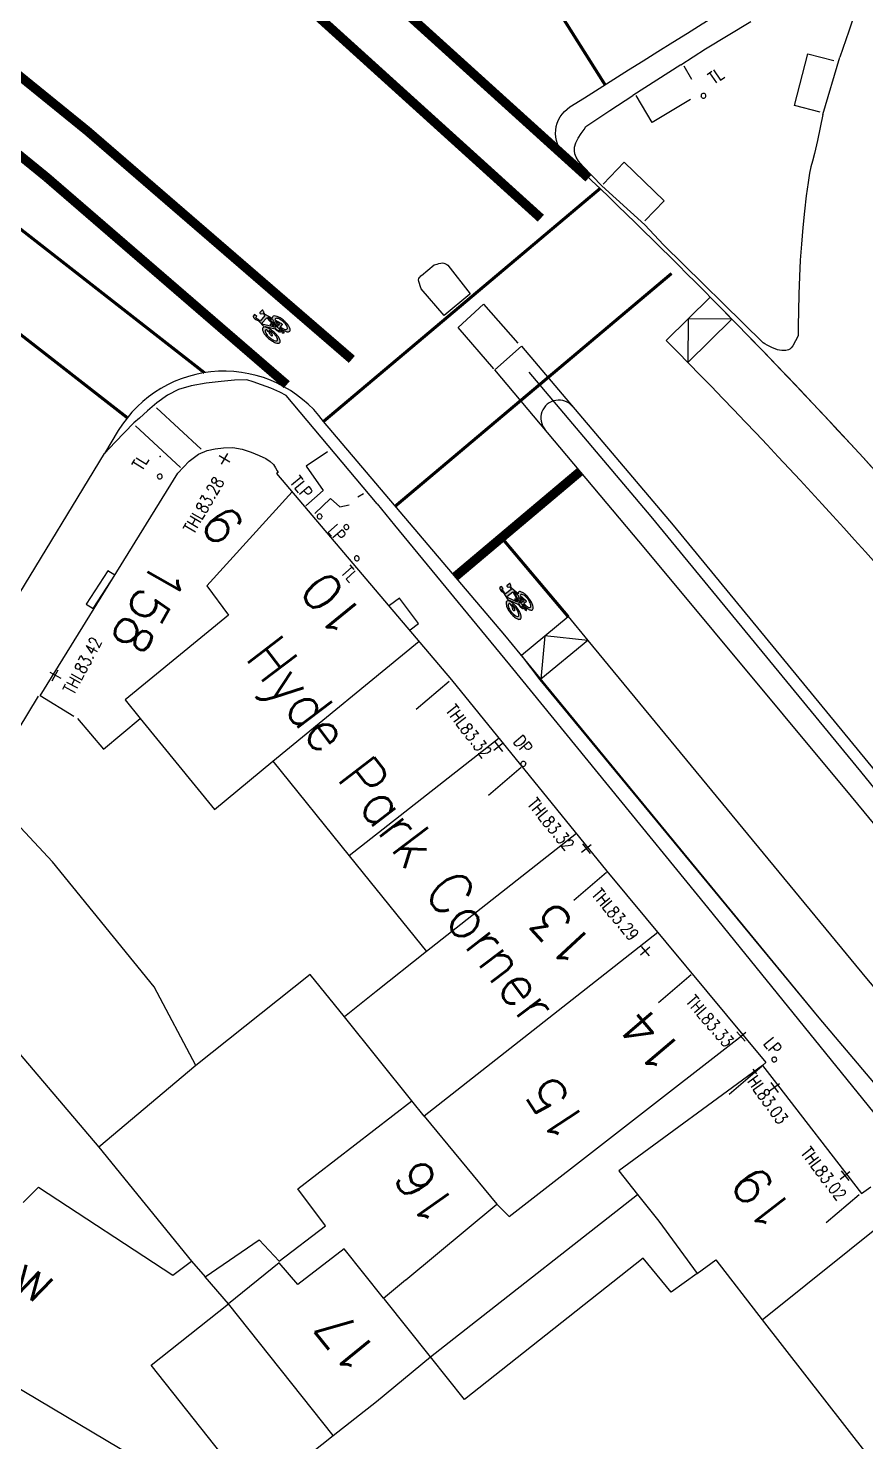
# Model space of a CAD drawing. Extents: x 427500 to 429848, y 434500 to 436505.
# Drawn here: x 428949.81 to 428976.96, y 435426.9 to 435472.72 of the extents above; entities that cross this region are included whole.
import ezdxf

# ---------------------------------------------------------------- set-up
doc = ezdxf.new("R2010")
doc.units = 0
for name, pattern in [('1055', [0.6, 0.1, -0.5]), ('BLIP', [1, 0.5, -0.5]), ('PEDSTUDS', [0.4, 0.1, -0.3])]:
    doc.linetypes.add(name, pattern=pattern)
doc.layers.get('0').update_dxf_attribs({"color": 222})
for name, color, linetype in [('KTS_LINES', 7, 'Continuous'), ('LPTIP_Ex_Base', 8, 'Continuous'), ('PRO-MARKINGS', 7, 'Continuous'), ('PROPOSED', 1, 'Continuous'), ('ROADNAME', 7, 'Continuous')]:
    doc.layers.add(name, color=color, linetype=linetype)
doc.styles.add('LCC Romans', font='romans.shx', dxfattribs={"width": 0.9})
doc.styles.add('MtXpl_Romans', font='romans__.ttf')
doc.styles.get("Standard").update_dxf_attribs({"font": 'romans.shx'})

# ---------------------------------------------------------------- blocks, each defined once
blk = doc.blocks.new('CIRCL')
at = {"color": 0, "linetype": 'ByBlock', "flags": 128}
for points in [[(0.5, 0), (0.475, 0.154), (0.404, 0.293), (0.293, 0.404), (0.154, 0.475), (0, 0.5), (-0.154, 0.475), (-0.293, 0.404), (-0.404, 0.293), (-0.475, 0.154), (-0.5, 0), (-0.475, -0.154), (-0.404, -0.293), (-0.293, -0.404), (-0.154, -0.475), (0, -0.5), (0.154, -0.475), (0.293, -0.404), (0.404, -0.293), (0.475, -0.154)], [(0.5, 0), (0.475, -0.154)]]:
    blk.add_lwpolyline(points, dxfattribs=at)
blk = doc.blocks.new('SPOT')
at = {"color": 0, "linetype": 'ByBlock', "flags": 128}
for points in [[(-0.5, 0), (0.5, 0)], [(0, 0.5), (0, -0.5)]]:
    blk.add_lwpolyline(points, dxfattribs=at)
blk = doc.blocks.new('Bicycle-1057S')
h = blk.add_hatch(color=0)
h.dxf.hatch_style = 1
edge = h.paths.add_edge_path()
edge.add_arc((0.126, -0.094), 0.0265, 129.1418, 144.2919)
edge.add_arc((0.109, -0.082), 0.00544, 145.2543, 218.1085)
edge.add_arc((0.12, -0.073), 0.0199, 218.1085, 242.7437)
edge.add_arc((0.132, -0.049), 0.047, 242.7437, 256.1141)
edge.add_line((0.121, -0.094), (0.121, -0.109))
edge.add_line((0.121, -0.109), (0.171, -0.109))
edge.add_line((0.171, -0.109), (0.171, -0.086))
edge.add_line((0.171, -0.086), (0.236, -0.075))
edge.add_arc((0.294, 0.025), 0.116, 239.7927, 250.149)
edge.add_arc((0.335, 0.139), 0.237, 250.149, 261.4949)
edge.add_arc((0.363, 0.322), 0.422, 261.4949, 265.579)
edge.add_line((0.33, -0.099), (0.33, -0.111))
edge.add_arc((0.365, -1.095), 0.985, 92.0364, 98.7101)
edge.add_arc((0.3, -0.672), 0.557, 98.7101, 110.2976)
edge.add_arc((0.202, -0.408), 0.275, 110.2976, 131.7626)
edge.add_arc((0.057, -0.245), 0.0571, 131.7626, 180)
edge.add_arc((0.057, -0.245), 0.0571, 180, 228.2374)
edge.add_arc((0.202, -0.082), 0.275, 228.2374, 249.7024)
edge.add_arc((0.3, 0.182), 0.557, 249.7024, 261.2899)
edge.add_arc((0.365, 0.605), 0.985, 261.2899, 270)
edge.add_arc((0.365, 0.605), 0.985, 270, 278.7101)
edge.add_arc((0.43, 0.182), 0.557, 278.7101, 290.2976)
edge.add_arc((0.528, -0.082), 0.275, 290.2976, 311.7626)
edge.add_arc((0.673, -0.245), 0.0571, 311.7626, 360)
edge.add_arc((0.673, -0.245), 0.0571, 0, 48.2374)
edge.add_arc((0.528, -0.408), 0.275, 48.2374, 51.4487)
edge.add_line((0.699, -0.192), (0.956, -0.139))
edge.add_line((0.956, -0.139), (1.026, -0.149))
edge.add_arc((1.047, -0.145), 0.0216, 192.7523, 229.4557)
edge.add_arc((1.082, -0.102), 0.0766, 230.3015, 254.7694)
edge.add_arc((1.137, 0.09), 0.277, 254.2163, 263.9589)
edge.add_arc((1.111, -0.158), 0.0274, 263.3378, 292.2723)
edge.add_arc((1.118, -0.177), 0.00668, 300.2363, 358.2882)
edge.add_line((1.125, -0.178), (1.125, -0.069))
edge.add_arc((1.114, -0.07), 0.0109, 2.6611, 38.315)
edge.add_arc((1.111, -0.073), 0.0152, 38.315, 73.2177)
edge.add_arc((1.093, -0.132), 0.0768, 73.2177, 98.6063)
edge.add_arc((1.086, -0.088), 0.0331, 98.6063, 134.8802)
edge.add_line((1.063, -0.065), (1.033, -0.115))
edge.add_line((1.033, -0.115), (0.94, -0.101))
edge.add_line((0.94, -0.101), (0.94, 0.139))
edge.add_line((0.94, 0.139), (0.985, 0.135))
edge.add_arc((1.016, 0.332), 0.2, 260.9327, 290.3801)
edge.add_arc((1.105, 0.109), 0.0412, 71.0097, 118.2334, ccw=False)
edge.add_arc((1.116, 0.139), 0.00922, 6.4726, 70.6973, ccw=False)
edge.add_line((1.125, 0.14), (1.125, 0.09))
edge.add_line((1.125, 0.09), (1.215, 0.09))
edge.add_line((1.215, 0.09), (1.215, 0.155))
edge.add_arc((1.2, 0.153), 0.0157, 9.2422, 38.245)
edge.add_arc((1.176, 0.134), 0.0458, 38.245, 62.4014)
edge.add_arc((1.144, 0.074), 0.114, 62.4014, 80.16)
edge.add_arc((1.117, -0.084), 0.273, 80.16, 97.3946)
edge.add_arc((1.102, 0.033), 0.155, 97.3946, 115.9418)
edge.add_arc((1.009, 0.223), 0.0561, 265.4429, 296.4808, ccw=False)
edge.add_line((1.004, 0.167), (0.704, 0.196))
edge.add_arc((0.528, 0.407), 0.275, 309.8749, 311.7821)
edge.add_arc((0.673, 0.245), 0.0572, 311.7821, 360)
edge.add_arc((0.673, 0.245), 0.0572, 360, 408.2179)
edge.add_arc((0.528, 0.083), 0.275, 48.2179, 69.6897)
edge.add_arc((0.43, -0.182), 0.557, 69.6897, 81.284)
edge.add_arc((0.365, -0.604), 0.984, 81.284, 90)
edge.add_arc((0.365, -0.604), 0.984, 90, 98.716)
edge.add_arc((0.3, -0.182), 0.557, 98.716, 110.3103)
edge.add_arc((0.202, 0.083), 0.275, 110.3103, 131.7821)
edge.add_arc((0.057, 0.245), 0.0572, 131.7821, 180)
edge.add_arc((0.057, 0.245), 0.0572, 180, 228.2179)
edge.add_arc((0.202, 0.407), 0.275, 228.2179, 249.6897)
edge.add_arc((0.3, 0.672), 0.557, 249.6897, 261.284)
edge.add_arc((0.365, 1.094), 0.984, 261.284, 270)
edge.add_arc((0.365, 1.094), 0.984, 270, 278.716)
edge.add_arc((0.43, 0.672), 0.557, 278.716, 290.3103)
edge.add_arc((0.528, 0.407), 0.275, 290.3103, 298.74)
edge.add_line((0.66, 0.166), (0.705, 0.162))
edge.add_line((0.705, 0.162), (0.409, 0.007))
edge.add_arc((0.362, -0.412), 0.422, 83.631, 90)
edge.add_arc((0.362, -0.412), 0.422, 90, 98.5051)
edge.add_arc((0.335, -0.229), 0.237, 98.5051, 109.851)
edge.add_arc((0.294, -0.115), 0.116, 109.851, 131.0754)
edge.add_arc((0.233, -0.045), 0.0229, 131.0754, 180)
edge.add_arc((0.233, -0.045), 0.0229, 180, 222.687)
edge.add_line((0.216, -0.061), (0.171, -0.068))
edge.add_line((0.171, -0.068), (0.171, -0.053))
edge.add_line((0.171, -0.053), (0.121, -0.053))
edge.add_line((0.121, -0.053), (0.121, -0.068))
edge.add_arc((0.13, -0.105), 0.0376, 103.022, 123.3282)
edge = h.paths.add_edge_path(flags=16)
edge.add_line((0.801, 0.153), (0.85, 0.148))
edge.add_line((0.85, 0.148), (0.85, -0.091))
edge.add_line((0.85, -0.091), (0.515, -0.046))
edge.add_arc((0.492, -0.045), 0.0229, 357.6881, 360)
edge.add_arc((0.492, -0.045), 0.0229, 360, 405.6771)
edge.add_line((0.508, -0.029), (0.558, -0.02))
edge.add_line((0.558, -0.02), (0.558, -0.035))
edge.add_line((0.558, -0.035), (0.607, -0.035))
edge.add_line((0.607, -0.035), (0.607, -0.02))
edge.add_arc((0.596, 0.022), 0.0434, 284.71, 308.6625)
edge.add_arc((0.619, -0.007), 0.00661, 308.6625, 417.055)
edge.add_arc((0.597, -0.04), 0.0465, 57.055, 77.9255)
edge.add_line((0.607, 0.005), (0.607, 0.02))
edge.add_line((0.607, 0.02), (0.558, 0.02))
edge.add_line((0.558, 0.02), (0.558, -0.003))
edge.add_line((0.558, -0.003), (0.49, -0.015))
edge.add_arc((0.431, -0.115), 0.116, 59.4986, 62.3014)
edge.add_line((0.485, -0.012), (0.801, 0.153))
edge = h.paths.add_edge_path(flags=16)
edge.add_arc((0.478, -0.358), 0.192, 65.845, 69.5672)
edge.add_arc((0.41, -0.541), 0.387, 69.5672, 81.2276)
edge.add_arc((0.365, -0.833), 0.683, 81.2276, 87.0632)
edge.add_line((0.4, -0.151), (0.4, -0.215))
edge.add_line((0.4, -0.215), (0.557, -0.183))
edge = h.paths.add_edge_path(flags=16)
edge.add_arc((0.15, -0.245), 0.0404, 180, 228.0314)
edge.add_arc((0.252, -0.132), 0.192, 228.0314, 249.5672)
edge.add_arc((0.32, 0.051), 0.387, 249.5672, 261.2276)
edge.add_arc((0.365, 0.343), 0.683, 261.2276, 270)
edge.add_arc((0.365, 0.343), 0.683, 270, 278.7724)
edge.add_arc((0.41, 0.051), 0.387, 278.7724, 290.4328)
edge.add_arc((0.478, -0.132), 0.192, 290.4328, 311.9686)
edge.add_arc((0.58, -0.245), 0.0404, 311.9686, 360)
edge.add_arc((0.58, -0.245), 0.0404, 0, 48.0314)
edge.add_arc((0.478, -0.358), 0.192, 48.0314, 49.2693)
edge.add_line((0.604, -0.212), (0.388, -0.257))
edge.add_arc((0.36, -0.147), 0.113, 270, 284.4885, ccw=False)
edge.add_arc((0.36, -0.205), 0.0555, 244.001, 269.6286, ccw=False)
edge.add_arc((0.34, -0.245), 0.0105, 177.4213, 242.4793, ccw=False)
edge.add_line((0.33, -0.245), (0.33, -0.151))
edge.add_arc((0.365, -0.833), 0.683, 92.9368, 98.7724)
edge.add_arc((0.32, -0.541), 0.387, 98.7724, 110.4328)
edge.add_arc((0.252, -0.358), 0.192, 110.4328, 131.9686)
edge.add_arc((0.15, -0.245), 0.0404, 131.9686, 180)
edge = h.paths.add_edge_path(flags=16)
edge.add_line((0.4, -0.111), (0.4, -0.098))
edge.add_arc((0.363, 0.322), 0.422, 275.1028, 278.5051)
edge.add_arc((0.39, 0.139), 0.237, 278.5051, 289.851)
edge.add_arc((0.431, 0.025), 0.116, 289.851, 297.5735)
edge.add_line((0.485, -0.078), (0.835, -0.125))
edge.add_line((0.835, -0.125), (0.653, -0.163))
edge.add_arc((0.528, -0.408), 0.275, 62.9022, 69.7024)
edge.add_arc((0.43, -0.672), 0.557, 69.7024, 81.2899)
edge.add_arc((0.365, -1.095), 0.985, 81.2899, 87.9636)
edge = h.paths.add_edge_path(flags=16)
edge.add_arc((0.445, -0.045), 0.0151, 0, 48.449)
edge.add_arc((0.406, -0.089), 0.0737, 48.449, 69.8406)
edge.add_arc((0.38, -0.16), 0.15, 69.8406, 81.3534)
edge.add_arc((0.362, -0.274), 0.265, 81.3534, 90)
edge.add_arc((0.362, -0.274), 0.265, 90, 98.6466)
edge.add_arc((0.345, -0.16), 0.15, 98.6466, 110.1594)
edge.add_arc((0.319, -0.089), 0.0737, 110.1594, 131.551)
edge.add_arc((0.28, -0.045), 0.0151, 131.551, 180)
edge.add_arc((0.28, -0.045), 0.0151, 180, 228.449)
edge.add_arc((0.319, -0.001), 0.0737, 228.449, 249.8406)
edge.add_arc((0.345, 0.07), 0.15, 249.8406, 261.3534)
edge.add_arc((0.363, 0.184), 0.265, 261.3534, 270)
edge.add_arc((0.363, 0.184), 0.265, 270, 278.6466)
edge.add_arc((0.38, 0.07), 0.15, 278.6466, 290.1594)
edge.add_arc((0.406, -0.001), 0.0737, 290.1594, 311.551)
edge.add_arc((0.445, -0.045), 0.0151, 311.551, 360)
edge = h.paths.add_edge_path(flags=16)
edge.add_arc((0.555, 0.536), 0.323, 256.4487, 264.5543)
edge.add_line((0.524, 0.214), (0.593, 0.207))
edge.add_arc((0.478, 0.363), 0.194, 306.4657, 311.7704)
edge.add_arc((0.581, 0.247), 0.0386, 311.7704, 360.5617)
edge.add_arc((0.581, 0.247), 0.0386, 0.5617, 49.353)
edge.add_arc((0.48, 0.13), 0.194, 49.353, 70.6246)
edge.add_arc((0.414, -0.061), 0.395, 70.6246, 82.0171)
edge.add_arc((0.371, -0.364), 0.702, 82.0171, 90.5617)
edge.add_arc((0.371, -0.364), 0.702, 90.5617, 99.1063)
edge.add_arc((0.322, -0.062), 0.395, 99.1063, 110.4988)
edge.add_arc((0.252, 0.127), 0.194, 110.4988, 131.7704)
edge.add_arc((0.149, 0.243), 0.0386, 131.7704, 180.5617)
edge.add_arc((0.149, 0.243), 0.0386, 180.5617, 229.353)
edge.add_arc((0.25, 0.36), 0.194, 229.353, 250.6246)
edge.add_arc((0.316, 0.551), 0.395, 250.6246, 262.0171)
edge.add_arc((0.359, 0.854), 0.702, 262.0171, 270.5617)
edge.add_arc((0.359, 0.854), 0.702, 270.5617, 279.1063)
edge.add_arc((0.408, 0.552), 0.395, 279.1063, 289.0981)
edge.add_line((0.537, 0.178), (0.465, 0.185))
edge.add_arc((0.501, 0.549), 0.366, 249.5302, 264.3321, ccw=False)
edge.add_arc((0.409, 0.302), 0.102, 219.8114, 249.5302, ccw=False)
edge.add_arc((0.339, 0.244), 0.0115, 182.9002, 219.8114, ccw=False)
edge.add_arc((0.333, 0.244), 0.00556, 121.3414, 182.9002, ccw=False)
edge.add_arc((0.357, 0.205), 0.051, 96.5312, 121.3414, ccw=False)
edge.add_arc((0.363, 0.155), 0.101, 77.386, 96.5312, ccw=False)
edge.add_arc((0.375, 0.21), 0.0448, 58.9852, 77.386, ccw=False)
edge.add_arc((0.538, 0.531), 0.316, 243.667, 259.1754)
at = {"color": 0}
for p, q in [((0.33, -0.102), (0.329, -0.102)), ((0.33, -0.102), (0.329, -0.102)), ((0.329, -0.102), (0.329, -0.102)), ((0.33, -0.103), (0.329, -0.103)), ((0.329, -0.104), (0.33, -0.104)), ((0.33, -0.104), (0.329, -0.104)), ((0.329, -0.104), (0.329, -0.104)), ((0.329, -0.104), (0.329, -0.104)), ((0.329, -0.104), (0.329, -0.104)), ((0.329, -0.104), (0.329, -0.104)), ((0.329, -0.104), (0.329, -0.104)), ((0.33, -0.103), (0.33, -0.104))]:
    blk.add_line(p, q, dxfattribs=at)
for points in [[(0.109, -0.073, 0.066202), (0.104, -0.079, 0.329046), (0.104, -0.085, 0.107907), (0.111, -0.09, 0.058405), (0.121, -0.094), (0.121, -0.109), (0.171, -0.109), (0.171, -0.086), (0.236, -0.075, 0.045219), (0.255, -0.084, 0.049546), (0.3, -0.095, 0.017822), (0.33, -0.099), (0.33, -0.111, 0.029128), (0.216, -0.121, 0.050603), (0.107, -0.15, 0.093934), (0.019, -0.202, 0.21364), (0, -0.245, 0.21364), (0.019, -0.288, 0.093934), (0.107, -0.34, 0.050603), (0.216, -0.369, 0.038023), (0.365, -0.38, 0.038023), (0.514, -0.369, 0.050603), (0.623, -0.34, 0.093934), (0.711, -0.288, 0.21364), (0.73, -0.245, 0.21364), (0.711, -0.202, 0.014013), (0.699, -0.192), (0.956, -0.139), (1.026, -0.149, 0.161532), (1.033, -0.161, 0.107169), (1.062, -0.176, 0.042535), (1.108, -0.185, 0.126926), (1.122, -0.183, 0.258859), (1.125, -0.178), (1.125, -0.069, 0.156836), (1.123, -0.063, 0.15348), (1.115, -0.058, 0.111234), (1.081, -0.056, 0.15961), (1.063, -0.065), (1.033, -0.115), (0.94, -0.101), (0.94, 0.139), (0.985, 0.135, 0.1292), (1.086, 0.145, -0.209019), (1.119, 0.148, -0.287807), (1.125, 0.14), (1.125, 0.09), (1.215, 0.09), (1.215, 0.155, 0.127228), (1.212, 0.162, 0.105794), (1.197, 0.175, 0.077642), (1.164, 0.186, 0.075343), (1.082, 0.188, 0.081105), (1.034, 0.173, -0.136262), (1.004, 0.167), (0.704, 0.196, 0.008322), (0.711, 0.202, 0.213551), (0.73, 0.245, 0.213551), (0.711, 0.288, 0.093963), (0.623, 0.341, 0.050633), (0.514, 0.369, 0.038049), (0.365, 0.38, 0.038049), (0.216, 0.369, 0.050633), (0.107, 0.341, 0.093963), (0.019, 0.288, 0.213551), (0, 0.245, 0.213551), (0.019, 0.202, 0.093963), (0.107, 0.149, 0.050633), (0.216, 0.121, 0.038049), (0.365, 0.11, 0.038049), (0.514, 0.121, 0.050633), (0.623, 0.149, 0.036798), (0.66, 0.166), (0.705, 0.162), (0.409, 0.007, 0.027797), (0.362, 0.01, 0.037128), (0.3, 0.005, 0.049546), (0.255, -0.006, 0.092874), (0.218, -0.028, 0.216777), (0.21, -0.045, 0.188442), (0.216, -0.061), (0.171, -0.068), (0.171, -0.053), (0.121, -0.053), (0.121, -0.068, 0.088835), (0.109, -0.073)], [(0.479, 0.221, 0.035382), (0.524, 0.214), (0.593, 0.207, 0.02315), (0.607, 0.218, 0.216168), (0.62, 0.247, 0.216168), (0.607, 0.276, 0.093082), (0.545, 0.312, 0.04975), (0.468, 0.331, 0.0373), (0.364, 0.337, 0.0373), (0.26, 0.329, 0.04975), (0.184, 0.309, 0.093082), (0.123, 0.272, 0.216168), (0.11, 0.242, 0.216168), (0.123, 0.214, 0.093082), (0.185, 0.178, 0.04975), (0.262, 0.159, 0.0373), (0.366, 0.153, 0.0373), (0.47, 0.161, 0.043625), (0.537, 0.178), (0.465, 0.185, -0.064675), (0.373, 0.206, -0.130405), (0.33, 0.237, -0.162463), (0.328, 0.243, -0.275252), (0.33, 0.248, -0.10868), (0.351, 0.255, -0.083732), (0.385, 0.254, -0.080461), (0.398, 0.248, 0.067772)], [(0.801, 0.153), (0.85, 0.148), (0.85, -0.091), (0.515, -0.046, 0.010088), (0.515, -0.045, 0.201985), (0.508, -0.029), (0.558, -0.02), (0.558, -0.035), (0.607, -0.035), (0.607, -0.02, 0.104895), (0.623, -0.012, 0.511684), (0.623, -0.001, 0.091317), (0.607, 0.005), (0.607, 0.02), (0.558, 0.02), (0.558, -0.003), (0.49, -0.015, 0.01223), (0.485, -0.012)], [(0.11, -0.245, 0.2127), (0.123, -0.275, 0.094245), (0.185, -0.312, 0.050922), (0.261, -0.332, 0.038295), (0.365, -0.34, 0.038295), (0.469, -0.332, 0.050922), (0.545, -0.312, 0.094245), (0.607, -0.275, 0.2127), (0.62, -0.245, 0.2127), (0.607, -0.215, 0.005402), (0.604, -0.212), (0.388, -0.257, -0.063302), (0.36, -0.26, -0.11229), (0.336, -0.255, -0.291748), (0.33, -0.245), (0.33, -0.151, 0.025468), (0.261, -0.158, 0.050922), (0.185, -0.178, 0.094245), (0.123, -0.215, 0.2127)], [(0.46, -0.045, 0.214605), (0.455, -0.034, 0.093611), (0.431, -0.02, 0.050276), (0.402, -0.012, 0.037746), (0.362, -0.009, 0.037746), (0.323, -0.012, 0.050276), (0.294, -0.02, 0.093611), (0.27, -0.034, 0.214605), (0.265, -0.045, 0.214605), (0.27, -0.056, 0.093611), (0.294, -0.07, 0.050276), (0.323, -0.078, 0.037746), (0.362, -0.081, 0.037746), (0.402, -0.078, 0.050276), (0.431, -0.07, 0.093611), (0.455, -0.056, 0.214605)], [(0.4, -0.111), (0.4, -0.098, 0.014846), (0.425, -0.095, 0.049546), (0.47, -0.084, 0.033708), (0.485, -0.078), (0.835, -0.125), (0.653, -0.163, 0.02968), (0.623, -0.15, 0.050603), (0.514, -0.121, 0.029128)], [(0.557, -0.183, 0.016243), (0.545, -0.178, 0.050922), (0.469, -0.158, 0.025468), (0.4, -0.151), (0.4, -0.215)]]:
    blk.add_lwpolyline(points, format="xyb", close=True, dxfattribs=at)

msp = doc.modelspace()

# ---------------------------------------------------------------- linework, layer by layer
at = {"layer": 'KTS_LINES', "color": 0}
for p, q in [((428965.842, 435454.045), (428965.842, 435454.044)), ((428965.842, 435454.045), (428965.842, 435454.045)), ((428965.842, 435454.045), (428965.843, 435454.045)), ((428965.842, 435454.045), (428965.842, 435454.044)), ((428965.842, 435454.045), (428965.842, 435454.045)), ((428965.842, 435454.045), (428965.843, 435454.045)), ((428965.843, 435454.045), (428965.843, 435454.046)), ((428965.843, 435454.046), (428965.843, 435454.045)), ((428965.843, 435454.045), (428965.843, 435454.046)), ((428965.843, 435454.046), (428965.843, 435454.045)), ((428965.844, 435454.046), (428965.844, 435454.046)), ((428965.844, 435454.046), (428965.844, 435454.046)), ((428965.844, 435454.046), (428965.844, 435454.046)), ((428965.844, 435454.046), (428965.844, 435454.046)), ((428965.844, 435454.046), (428965.844, 435454.046)), ((428965.844, 435454.046), (428965.844, 435454.046)), ((428965.844, 435454.046), (428965.844, 435454.045)), ((428965.844, 435454.046), (428965.844, 435454.046)), ((428965.844, 435454.046), (428965.844, 435454.046)), ((428965.844, 435454.046), (428965.844, 435454.046)), ((428965.844, 435454.046), (428965.844, 435454.046)), ((428965.844, 435454.046), (428965.844, 435454.046)), ((428965.844, 435454.046), (428965.844, 435454.046)), ((428965.844, 435454.046), (428965.844, 435454.045))]:
    msp.add_line(p, q, dxfattribs=at)
at = {"layer": 'KTS_LINES', "const_width": 0.1, "flags": 128}
msp.add_lwpolyline([(428967.315, 435453.648), (428965.156, 435456.21)], dxfattribs=at)
at = {"layer": 'KTS_LINES', "color": 0}
for points in [[(428965.953, 435453.852, 0.066202), (428965.96, 435453.852, 0.329046), (428965.965, 435453.856, 0.107907), (428965.966, 435453.864, 0.058405), (428965.963, 435453.875), (428965.975, 435453.884), (428965.944, 435453.923), (428965.926, 435453.909), (428965.878, 435453.954, 0.045219), (428965.873, 435453.974, 0.049546), (428965.855, 435454.018, 0.017822), (428965.839, 435454.043), (428965.849, 435454.051, 0.029128), (428965.926, 435453.966, 0.050603), (428966.015, 435453.897, 0.093934), (428966.11, 435453.859, 0.21364), (428966.156, 435453.87, 0.21364), (428966.178, 435453.911, 0.093934), (428966.167, 435454.013, 0.050603), (428966.123, 435454.117, 0.038023), (428966.041, 435454.242, 0.038023), (428965.942, 435454.354, 0.050603), (428965.853, 435454.423, 0.093934), (428965.758, 435454.461, 0.21364), (428965.712, 435454.45, 0.21364), (428965.69, 435454.409, 0.014013), (428965.689, 435454.393), (428965.491, 435454.565), (428965.456, 435454.627, 0.161532), (428965.461, 435454.64, 0.107169), (428965.456, 435454.672, 0.042535), (428965.435, 435454.714, 0.126926), (428965.425, 435454.723, 0.258859), (428965.419, 435454.722), (428965.333, 435454.657, 0.156836), (428965.329, 435454.651, 0.15348), (428965.33, 435454.642, 0.111234), (428965.348, 435454.614, 0.15961), (428965.367, 435454.605), (428965.424, 435454.611), (428965.471, 435454.529), (428965.279, 435454.383), (428965.255, 435454.421, 0.1292), (428965.186, 435454.495, -0.209019), (428965.164, 435454.52, -0.287807), (428965.166, 435454.53), (428965.206, 435454.56), (428965.151, 435454.631), (428965.1, 435454.592, 0.127228), (428965.096, 435454.585, 0.105794), (428965.095, 435454.566, 0.077642), (428965.106, 435454.533, 0.075343), (428965.155, 435454.466, 0.081105), (428965.195, 435454.437, -0.136262), (428965.218, 435454.417), (428965.377, 435454.161, 0.008322), (428965.369, 435454.163, 0.213551), (428965.323, 435454.152, 0.213551), (428965.301, 435454.111, 0.093963), (428965.312, 435454.009, 0.050633), (428965.356, 435453.905, 0.038049), (428965.438, 435453.78, 0.038049), (428965.537, 435453.669, 0.050633), (428965.626, 435453.599, 0.093963), (428965.721, 435453.562, 0.213551), (428965.767, 435453.572, 0.213551), (428965.789, 435453.613, 0.093963), (428965.778, 435453.715, 0.050633), (428965.734, 435453.819, 0.038049), (428965.652, 435453.944, 0.038049), (428965.552, 435454.056, 0.050633), (428965.464, 435454.125, 0.036798), (428965.428, 435454.144), (428965.404, 435454.183), (428965.707, 435454.042, 0.027797), (428965.733, 435454.003, 0.037128), (428965.775, 435453.956, 0.049546), (428965.811, 435453.927, 0.092874), (428965.851, 435453.911, 0.216777), (428965.869, 435453.915, 0.188442), (428965.878, 435453.93), (428965.912, 435453.898), (428965.9, 435453.889), (428965.93, 435453.85), (428965.942, 435453.859, 0.088835), (428965.953, 435453.852)], [(428965.953, 435453.852, 0.066202), (428965.96, 435453.852, 0.329046), (428965.965, 435453.856, 0.107907), (428965.966, 435453.864, 0.058405), (428965.963, 435453.875), (428965.975, 435453.884), (428965.944, 435453.923), (428965.926, 435453.909), (428965.878, 435453.954, 0.045219), (428965.873, 435453.974, 0.049546), (428965.855, 435454.018, 0.017822), (428965.839, 435454.043), (428965.849, 435454.051, 0.029128), (428965.926, 435453.966, 0.050603), (428966.015, 435453.897, 0.093934), (428966.11, 435453.859, 0.21364), (428966.156, 435453.87, 0.21364), (428966.178, 435453.911, 0.093934), (428966.167, 435454.013, 0.050603), (428966.123, 435454.117, 0.038023), (428966.041, 435454.242, 0.038023), (428965.942, 435454.354, 0.050603), (428965.853, 435454.423, 0.093934), (428965.758, 435454.461, 0.21364), (428965.712, 435454.45, 0.21364), (428965.69, 435454.409, 0.014013), (428965.689, 435454.393), (428965.491, 435454.565), (428965.456, 435454.627, 0.161532), (428965.461, 435454.64, 0.107169), (428965.456, 435454.672, 0.042535), (428965.435, 435454.714, 0.126926), (428965.425, 435454.723, 0.258859), (428965.419, 435454.722), (428965.333, 435454.657, 0.156836), (428965.329, 435454.651, 0.15348), (428965.33, 435454.642, 0.111234), (428965.348, 435454.614, 0.15961), (428965.367, 435454.605), (428965.424, 435454.611), (428965.471, 435454.529), (428965.279, 435454.383), (428965.255, 435454.421, 0.1292), (428965.186, 435454.495, -0.209019), (428965.164, 435454.52, -0.287807), (428965.166, 435454.53), (428965.206, 435454.56), (428965.151, 435454.631), (428965.1, 435454.592, 0.127228), (428965.096, 435454.585, 0.105794), (428965.095, 435454.566, 0.077642), (428965.106, 435454.533, 0.075343), (428965.155, 435454.466, 0.081105), (428965.195, 435454.437, -0.136262), (428965.218, 435454.417), (428965.377, 435454.161, 0.008322), (428965.369, 435454.163, 0.213551), (428965.323, 435454.152, 0.213551), (428965.301, 435454.111, 0.093963), (428965.312, 435454.009, 0.050633), (428965.356, 435453.905, 0.038049), (428965.438, 435453.78, 0.038049), (428965.537, 435453.669, 0.050633), (428965.626, 435453.599, 0.093963), (428965.721, 435453.562, 0.213551), (428965.767, 435453.572, 0.213551), (428965.789, 435453.613, 0.093963), (428965.778, 435453.715, 0.050633), (428965.734, 435453.819, 0.038049), (428965.652, 435453.944, 0.038049), (428965.552, 435454.056, 0.050633), (428965.464, 435454.125, 0.036798), (428965.428, 435454.144), (428965.404, 435454.183), (428965.707, 435454.042, 0.027797), (428965.733, 435454.003, 0.037128), (428965.775, 435453.956, 0.049546), (428965.811, 435453.927, 0.092874), (428965.851, 435453.911, 0.216777), (428965.869, 435453.915, 0.188442), (428965.878, 435453.93), (428965.912, 435453.898), (428965.9, 435453.889), (428965.93, 435453.85), (428965.942, 435453.859, 0.088835), (428965.953, 435453.852)], [(428965.353, 435454.265), (428965.327, 435454.306), (428965.517, 435454.452), (428965.685, 435454.158, 0.010088), (428965.684, 435454.158, 0.201985), (428965.675, 435454.142), (428965.638, 435454.177), (428965.65, 435454.186), (428965.62, 435454.225), (428965.608, 435454.216, 0.104895), (428965.592, 435454.223, 0.511684), (428965.584, 435454.216, 0.091317), (428965.588, 435454.2), (428965.576, 435454.191), (428965.606, 435454.152), (428965.625, 435454.167), (428965.676, 435454.119, 0.01223), (428965.676, 435454.114)], [(428965.353, 435454.265), (428965.327, 435454.306), (428965.517, 435454.452), (428965.685, 435454.158, 0.010088), (428965.684, 435454.158, 0.201985), (428965.675, 435454.142), (428965.638, 435454.177), (428965.65, 435454.186), (428965.62, 435454.225), (428965.608, 435454.216, 0.104895), (428965.592, 435454.223, 0.511684), (428965.584, 435454.216, 0.091317), (428965.588, 435454.2), (428965.576, 435454.191), (428965.606, 435454.152), (428965.625, 435454.167), (428965.676, 435454.119, 0.01223), (428965.676, 435454.114)], [(428965.806, 435454.106), (428965.796, 435454.099, 0.014846), (428965.779, 435454.117, 0.049546), (428965.742, 435454.146, 0.033708), (428965.728, 435454.153), (428965.553, 435454.46), (428965.694, 435454.339, 0.02968), (428965.701, 435454.307, 0.050603), (428965.745, 435454.203, 0.029128)], [(428965.806, 435454.106), (428965.796, 435454.099, 0.014846), (428965.779, 435454.117, 0.049546), (428965.742, 435454.146, 0.033708), (428965.728, 435454.153), (428965.553, 435454.46), (428965.694, 435454.339, 0.02968), (428965.701, 435454.307, 0.050603), (428965.745, 435454.203, 0.029128)], [(428965.495, 435453.967, 0.035382), (428965.473, 435454.007), (428965.436, 435454.066, 0.02315), (428965.419, 435454.071, 0.216168), (428965.388, 435454.063, 0.216168), (428965.373, 435454.035, 0.093082), (428965.382, 435453.964, 0.04975), (428965.414, 435453.892, 0.0373), (428965.472, 435453.805, 0.0373), (428965.542, 435453.728, 0.04975), (428965.604, 435453.68, 0.093082), (428965.671, 435453.654, 0.216168), (428965.702, 435453.661, 0.216168), (428965.717, 435453.689, 0.093082), (428965.707, 435453.76, 0.04975), (428965.676, 435453.832, 0.0373), (428965.618, 435453.919, 0.0373), (428965.547, 435453.996, 0.043625), (428965.494, 435454.039), (428965.532, 435453.978, -0.064675), (428965.571, 435453.892, -0.130405), (428965.573, 435453.84, -0.162463), (428965.569, 435453.834, -0.275252), (428965.563, 435453.833, -0.10868), (428965.545, 435453.845, -0.083732), (428965.526, 435453.872, -0.080461), (428965.522, 435453.886, 0.067772)], [(428965.495, 435453.967, 0.035382), (428965.473, 435454.007), (428965.436, 435454.066, 0.02315), (428965.419, 435454.071, 0.216168), (428965.388, 435454.063, 0.216168), (428965.373, 435454.035, 0.093082), (428965.382, 435453.964, 0.04975), (428965.414, 435453.892, 0.0373), (428965.472, 435453.805, 0.0373), (428965.542, 435453.728, 0.04975), (428965.604, 435453.68, 0.093082), (428965.671, 435453.654, 0.216168), (428965.702, 435453.661, 0.216168), (428965.717, 435453.689, 0.093082), (428965.707, 435453.76, 0.04975), (428965.676, 435453.832, 0.0373), (428965.618, 435453.919, 0.0373), (428965.547, 435453.996, 0.043625), (428965.494, 435454.039), (428965.532, 435453.978, -0.064675), (428965.571, 435453.892, -0.130405), (428965.573, 435453.84, -0.162463), (428965.569, 435453.834, -0.275252), (428965.563, 435453.833, -0.10868), (428965.545, 435453.845, -0.083732), (428965.526, 435453.872, -0.080461), (428965.522, 435453.886, 0.067772)], [(428965.717, 435454.114, 0.214605), (428965.712, 435454.103, 0.093611), (428965.715, 435454.076, 0.050276), (428965.726, 435454.048, 0.037746), (428965.748, 435454.015, 0.037746), (428965.775, 435453.985, 0.050276), (428965.798, 435453.966, 0.093611), (428965.824, 435453.956, 0.214605), (428965.836, 435453.959, 0.214605), (428965.842, 435453.97, 0.093611), (428965.839, 435453.997, 0.050276), (428965.827, 435454.025, 0.037746), (428965.805, 435454.058, 0.037746), (428965.778, 435454.088, 0.050276), (428965.755, 435454.107, 0.093611), (428965.729, 435454.117, 0.214605)], [(428965.717, 435454.114, 0.214605), (428965.712, 435454.103, 0.093611), (428965.715, 435454.076, 0.050276), (428965.726, 435454.048, 0.037746), (428965.748, 435454.015, 0.037746), (428965.775, 435453.985, 0.050276), (428965.798, 435453.966, 0.093611), (428965.824, 435453.956, 0.214605), (428965.836, 435453.959, 0.214605), (428965.842, 435453.97, 0.093611), (428965.839, 435453.997, 0.050276), (428965.827, 435454.025, 0.037746), (428965.805, 435454.058, 0.037746), (428965.778, 435454.088, 0.050276), (428965.755, 435454.107, 0.093611), (428965.729, 435454.117, 0.214605)], [(428966.089, 435453.957, 0.2127), (428966.105, 435453.986, 0.094245), (428966.097, 435454.058, 0.050922), (428966.066, 435454.13, 0.038295), (428966.009, 435454.218, 0.038295), (428965.94, 435454.296, 0.050922), (428965.878, 435454.344, 0.094245), (428965.811, 435454.37, 0.2127), (428965.779, 435454.362, 0.2127), (428965.763, 435454.334, 0.005402), (428965.763, 435454.329), (428965.929, 435454.185, -0.063302), (428965.949, 435454.165, -0.11229), (428965.96, 435454.143, -0.291748), (428965.955, 435454.132), (428965.881, 435454.075, 0.025468), (428965.928, 435454.024, 0.050922), (428965.99, 435453.976, 0.094245), (428966.057, 435453.95, 0.2127)], [(428966.089, 435453.957, 0.2127), (428966.105, 435453.986, 0.094245), (428966.097, 435454.058, 0.050922), (428966.066, 435454.13, 0.038295), (428966.009, 435454.218, 0.038295), (428965.94, 435454.296, 0.050922), (428965.878, 435454.344, 0.094245), (428965.811, 435454.37, 0.2127), (428965.779, 435454.362, 0.2127), (428965.763, 435454.334, 0.005402), (428965.763, 435454.329), (428965.929, 435454.185, -0.063302), (428965.949, 435454.165, -0.11229), (428965.96, 435454.143, -0.291748), (428965.955, 435454.132), (428965.881, 435454.075, 0.025468), (428965.928, 435454.024, 0.050922), (428965.99, 435453.976, 0.094245), (428966.057, 435453.95, 0.2127)], [(428965.768, 435454.274, 0.016243), (428965.771, 435454.262, 0.050922), (428965.802, 435454.19, 0.025468), (428965.838, 435454.131), (428965.889, 435454.17)], [(428965.768, 435454.274, 0.016243), (428965.771, 435454.262, 0.050922), (428965.802, 435454.19, 0.025468), (428965.838, 435454.131), (428965.889, 435454.17)]]:
    msp.add_lwpolyline(points, format="xyb", close=True, dxfattribs=at)
at = {"layer": 'LPTIP_Ex_Base', "color": 251, "true_color": 0x636466}
for p, q in [((428958.37, 435457.697), (428955.6, 435454.65)), ((428955.6, 435454.65), (428956.3, 435453.7)), ((428956.3, 435453.7), (428952.95, 435450.95)), ((428957.74, 435448.96), (428962.481, 435452.85)), ((428952.95, 435450.95), (428953.44, 435450.35)), ((428951.408, 435450.344), (428952.25, 435449.35)), ((428952.25, 435449.35), (428953.44, 435450.35)), ((428953.44, 435450.35), (428955.85, 435447.4)), ((428965.077, 435449.706), (428960.22, 435445.89)), ((428955.85, 435447.4), (428957.74, 435448.96)), ((428957.74, 435448.96), (428960.22, 435445.89)), ((428950.6, 435445.7), (428949.559, 435446.817)), ((428967.581, 435446.617), (428962.726, 435442.79)), ((428953.9, 435441.65), (428950.6, 435445.7)), ((428960.22, 435445.89), (428961.95, 435443.75)), ((428961.95, 435443.75), (428962.726, 435442.79)), ((428970.222, 435443.409), (428962.65, 435437.45)), ((428946.483, 435443.059), (428952.1, 435436.45)), ((428962.726, 435442.79), (428961.09, 435441.5)), ((428958.95, 435442.05), (428955.25, 435439.1)), ((428960.06, 435440.67), (428958.95, 435442.05)), ((428955.25, 435439.1), (428953.9, 435441.65)), ((428961.09, 435441.5), (428960.06, 435440.67)), ((428962.25, 435437.95), (428960.06, 435440.67)), ((428965.4, 435434.2), (428972.981, 435440.095)), ((428955.25, 435439.1), (428952.1, 435436.45)), ((428973.617, 435439.1), (428968.958, 435435.687)), ((428958.55, 435435.1), (428962.25, 435437.95)), ((428962.65, 435437.45), (428962.25, 435437.95)), ((428962.65, 435437.45), (428965, 435434.6)), ((428952.1, 435436.45), (428955.1, 435432.75)), ((428968.958, 435435.687), (428969.564, 435434.919)), ((428949.65, 435434.65), (428950.15, 435435.15)), ((428950.15, 435435.15), (428954.5, 435432.3)), ((428959.45, 435433.9), (428958.55, 435435.1)), ((428963.61, 435430.25), (428969.564, 435434.919)), ((428969.564, 435434.919), (428970.25, 435434.05)), ((428962.05, 435432.15), (428965, 435434.6)), ((428965, 435434.6), (428965.4, 435434.2)), ((428973.6, 435430.85), (428977.847, 435434.258)), ((428957.95, 435432.75), (428959.45, 435433.9)), ((428970.25, 435434.05), (428971.5, 435432.35)), ((428955.55, 435432.25), (428957.3, 435433.45)), ((428957.3, 435433.45), (428957.95, 435432.75)), ((428960.05, 435433.15), (428958.55, 435432)), ((428961.333, 435431.554), (428960.05, 435433.15)), ((428954.5, 435432.3), (428955.1, 435432.75)), ((428955.1, 435432.75), (428955.55, 435432.25)), ((428957.95, 435432.7), (428956.3, 435431.37)), ((428958.55, 435432), (428957.95, 435432.7)), ((428969.75, 435432.85), (428963.949, 435428.271)), ((428970.65, 435431.75), (428969.75, 435432.85)), ((428971.5, 435432.35), (428972.1, 435432.8)), ((428972.1, 435432.8), (428973.6, 435430.85)), ((428956.3, 435431.37), (428955.55, 435432.25)), ((428961.333, 435431.554), (428962.045, 435432.145)), ((428962.045, 435432.145), (428962.05, 435432.15)), ((428971.5, 435432.35), (428970.65, 435431.75)), ((428961.36, 435431.52), (428961.333, 435431.554)), ((428962.85, 435429.65), (428961.36, 435431.52)), ((428953.797, 435429.377), (428956.3, 435431.37)), ((428959.7, 435427.1), (428956.3, 435431.37)), ((428973.6, 435430.85), (428977, 435426.5)), ((428962.85, 435429.65), (428963.61, 435430.25)), ((428961.1, 435428.2), (428962.85, 435429.65)), ((428963.949, 435428.271), (428962.85, 435429.65)), ((428957.185, 435425.122), (428953.797, 435429.377)), ((428948.79, 435429.06), (428954.1, 435425.9)), ((428959.7, 435427.1), (428961.1, 435428.2)), ((428957.185, 435425.122), (428959.7, 435427.1))]:
    msp.add_line(p, q, dxfattribs=at)
at = {"layer": 'LPTIP_Ex_Base', "color": 251, "true_color": 0x636466, "flags": 128}
for points in [[(428976.604, 435473.213), (428976.415, 435472.628), (428976.124, 435471.787)], [(428970.966, 435471.541), (428971.768, 435472.054), (428973.234, 435472.938)], [(428975.486, 435470.003), (428974.648, 435470.221), (428975.083, 435471.899), (428975.922, 435471.682)], [(428970.966, 435471.541), (428969.407, 435470.549)], [(428971.059, 435471.505), (428971.314, 435471.07)], [(428975.57, 435469.933), (428976.124, 435471.787)], [(428968.409, 435467.617), (428967.786, 435468.251), (428967.655, 435468.42), (428967.575, 435468.547), (428967.533, 435468.651), (428967.52, 435468.75), (428967.525, 435468.865), (428967.564, 435469.006), (428967.643, 435469.161), (428967.74, 435469.313), (428967.83, 435469.443), (428967.89, 435469.536), (428968.667, 435470.061), (428969.407, 435470.549)], [(428971.283, 435470.417), (428970.034, 435469.669), (428969.516, 435470.542)], [(428975.57, 435469.933), (428975.394, 435469.084), (428975.3, 435468.669), (428975.234, 435468.413), (428975.184, 435468.228), (428975.14, 435468.027), (428975.091, 435467.721), (428975.034, 435467.292), (428974.977, 435466.797), (428974.924, 435466.266), (428974.877, 435465.727), (428974.839, 435465.21), (428974.812, 435464.675), (428974.794, 435464.104), (428974.783, 435463.555), (428974.775, 435463.084), (428974.769, 435462.75), (428974.594, 435462.426), (428974.541, 435462.359), (428974.498, 435462.319), (428974.459, 435462.298), (428974.417, 435462.287), (428974.366, 435462.278), (428974.305, 435462.273), (428974.239, 435462.276), (428974.169, 435462.287), (428974.096, 435462.304), (428974.023, 435462.327), (428973.942, 435462.36), (428973.852, 435462.404), (428973.765, 435462.452), (428973.689, 435462.494), (428973.636, 435462.524), (428970.406, 435465.699), (428969.804, 435466.349)], [(428969.133, 435468.383), (428968.45, 435467.668)], [(428969.802, 435466.476), (428970.431, 435467.126), (428969.133, 435468.383)], [(428969.804, 435466.349), (428968.409, 435467.617)], [(428964.908, 435461.684), (428963.75, 435463.023), (428964.573, 435463.783), (428965.685, 435462.519)], [(428996.305, 435423.176), (428989.443, 435431.859), (428983.253, 435439.633), (428976.504, 435447.816), (428969.836, 435455.83), (428964.934, 435461.65), (428965.804, 435462.416), (428970.713, 435456.619), (428977.276, 435448.626), (428983.626, 435440.798), (428990.236, 435432.667), (428997.253, 435423.952)], [(428961.125, 435457.308), (428958.172, 435460.813), (428957.964, 435460.931), (428957.681, 435461.051), (428957.375, 435461.162), (428957.099, 435461.257), (428956.904, 435461.326), (428956.497, 435461.313), (428956.067, 435461.274), (428955.579, 435461.219), (428955.095, 435461.136), (428954.682, 435461.016), (428954.327, 435460.83), (428953.986, 435460.583), (428953.678, 435460.321), (428953.422, 435460.088), (428953.236, 435459.928)], [(429034.721, 435375.923), (429029.817, 435382.195), (429023.666, 435389.832), (429016.869, 435398.541), (429010.076, 435407.161), (429003.945, 435414.922), (428997.669, 435422.755), (428991.437, 435430.569), (428984.081, 435439.659), (428976.803, 435448.632), (428970.002, 435456.899), (428966.054, 435461.578)], [(428953.969, 435460.423), (428955.416, 435459.081)], [(428948.915, 435453.44), (428949.359, 435454.117), (428952.282, 435458.938), (428952.627, 435459.309), (428953.236, 435459.928)], [(428954.754, 435458.489), (428953.291, 435459.84)], [(428951.296, 435450.412), (428950.198, 435451.082), (428954.661, 435458.296), (428955.028, 435458.69), (428955.337, 435458.919), (428955.612, 435459.035), (428955.874, 435459.086), (428956.147, 435459.124), (428956.442, 435459.131), (428956.747, 435459.074), (428957.04, 435458.978), (428957.301, 435458.869), (428957.51, 435458.773), (428957.66, 435458.681), (428957.762, 435458.576), (428957.83, 435458.472), (428957.878, 435458.38), (428957.918, 435458.317), (428957.863, 435458.294), (428963.538, 435451.604), (428968.571, 435445.396), (428973.722, 435439.199), (428973.617, 435439.1), (428973.92, 435438.709), (428976.827, 435434.952), (428977.126, 435435.168)], [(428959.509, 435458.989), (428958.817, 435458.527), (428959.373, 435457.742), (428958.806, 435457.238)], [(428960.5, 435457.536), (428960.679, 435457.641)], [(428959.106, 435456.996), (428959.613, 435457.479), (428959.911, 435457.214), (428960.22, 435457.274)], [(428961.125, 435457.308), (428961.688, 435456.609), (428965.415, 435452.09), (428971.831, 435444.22), (428977.913, 435436.708), (428978.476, 435435.968)], [(428961.845, 435454.251), (428961.526, 435454.01)], [(428962.191, 435453.225), (428962.465, 435453.43), (428961.845, 435454.251)], [(428963.452, 435451.549), (428962.39, 435450.641)], [(428948.154, 435447.795), (428950.149, 435451.069)], [(428965.793, 435448.76), (428964.731, 435447.852)], [(428968.556, 435445.357), (428967.494, 435444.449)], [(428971.306, 435442.031), (428970.244, 435441.123)], [(428973.596, 435439.063), (428972.534, 435438.155)], [(428976.743, 435434.906), (428975.681, 435433.998)]]:
    msp.add_lwpolyline(points, dxfattribs=at)
for points in [[(428964.132, 435464.106), (428963.292, 435463.407), (428962.552, 435464.271), (428962.538, 435464.314), (428962.516, 435464.375), (428962.493, 435464.446), (428962.475, 435464.513), (428962.468, 435464.568), (428962.476, 435464.608), (428962.494, 435464.642), (428962.517, 435464.67), (428962.539, 435464.693), (428962.556, 435464.712), (428962.972, 435465.05), (428963.01, 435465.061), (428963.064, 435465.078), (428963.127, 435465.096), (428963.188, 435465.111), (428963.24, 435465.116), (428963.283, 435465.11), (428963.322, 435465.096), (428963.358, 435465.078), (428963.387, 435465.06), (428963.411, 435465.045), (428964.142, 435464.117)], [(428951.695, 435454.053), (428951.917, 435453.91), (428952.618, 435454.993), (428952.396, 435455.136)]]:
    msp.add_lwpolyline(points, close=True, dxfattribs=at)
at = {"layer": 'LPTIP_Ex_Base', "color": 251, "true_color": 0x636466}
msp.add_point((428954.087, 435458.844), dxfattribs=at)
at = {"layer": 'PRO-MARKINGS', "linetype": '1055', "const_width": 0.1, "flags": 128}
msp.add_lwpolyline([(428968.51, 435470.892), (428963.975, 435478.081)], dxfattribs=at)
at = {"layer": 'PRO-MARKINGS', "linetype": 'BLIP', "const_width": 0.3, "flags": 128}
for points in [[(428960.303, 435461.989), (428951.734, 435469.391, 0.080907), (428941.64, 435475.729)], [(428958.193, 435461.169), (428950.411, 435467.891, 0.059214), (428943.672, 435472.548)]]:
    msp.add_lwpolyline(points, format="xyb", dxfattribs=at)
for points in [[(428956.308, 435475.561), (428958.508, 435473.735), (428966.429, 435466.565)], [(428960.477, 435474.651), (428967.973, 435467.866)]]:
    msp.add_lwpolyline(points, dxfattribs=at)
at = {"layer": 'PRO-MARKINGS', "linetype": 'PEDSTUDS', "const_width": 0.1, "flags": 128}
for points in [[(428955.525, 435461.555), (428944.191, 435470.41)], [(428968.347, 435467.527), (428959.378, 435459.971)], [(428953.024, 435460.097), (428943.971, 435467.158)], [(428970.666, 435464.774), (428961.714, 435457.233)]]:
    msp.add_lwpolyline(points, dxfattribs=at)
at = {"layer": 'PRO-MARKINGS', "const_width": 0.3, "flags": 128}
msp.add_lwpolyline([(428967.707, 435458.358), (428963.655, 435454.945)], dxfattribs=at)
at = {"layer": 'PROPOSED', "flags": 128}
for points in [[(428984.334, 435450.197, 0.032258), (428967.22, 435468.601, -0.489132), (428967.372, 435470.172, -0.006411), (428982.692, 435479.605, -0.038097), (428990.218, 435483.38, -0.038097)], [(429001.644, 435425.691), (428996.363, 435432.271), (428981.742, 435450.212, 0.021107), (428970.495, 435462.603), (428971.917, 435464.009, -0.024618), (428984.697, 435449.748), (428989.174, 435444.34), (428992.044, 435440.79), (428997.918, 435433.528), (429002.97, 435427.237, 0.059191), (429005.664, 435424.593)], [(428988.47, 435424.358), (428978.871, 435436.589), (428975.451, 435440.638), (428965.266, 435453.045), (428959.385, 435459.978, 0.532994), (428952.732, 435459.68), (428952.282, 435458.938)]]:
    msp.add_lwpolyline(points, format="xyb", dxfattribs=at)
for points in [[(428971.917, 435464.009), (428970.495, 435462.603)], [(428972.62, 435463.298), (428971.206, 435463.306), (428971.198, 435461.892)], [(428972.62, 435463.298), (428971.198, 435461.892)], [(428967.951, 435452.876), (428966.557, 435453.024), (428966.433, 435451.624)], [(428967.951, 435452.876), (428966.433, 435451.624)]]:
    msp.add_lwpolyline(points, dxfattribs=at)
msp.add_lwpolyline([(429026.137, 435369.501), (429028.43, 435366.609), (429023.89, 435368.153, -0.147937), (429015.417, 435374.224), (428993.921, 435402.189, -0.136811), (428990.304, 435411.156), (428989.066, 435422.216, 0.112061), (428988.262, 435424.527), (428986.021, 435427.48), (428978.871, 435436.589), (428975.453, 435440.637), (428966.408, 435451.603), (428965.798, 435452.398), (428967.315, 435453.648), (428967.951, 435452.876), (428976.988, 435441.918), (428980.423, 435437.852), (428987.604, 435428.702), (428989.906, 435425.67, -0.115379), (428991.053, 435422.439), (428992.292, 435411.379, 0.136811), (428995.507, 435403.408), (429017.003, 435375.443, 0.147937), (429024.535, 435370.047)], format="xyb", close=True, dxfattribs=at)
at = {"layer": 'PROPOSED'}
msp.add_arc((428967.013, 435460.086), 0.583, 40.1096, 220.1107, dxfattribs=at)

# ---------------------------------------------------------------- block references
at = {"layer": 'KTS_LINES'}
for p, rotation in [((428958.13, 435462.717), 139.2024685632526), ((428965.961, 435453.721), 127.428341609146)]:
    msp.add_blockref('Bicycle-1057S', p, dxfattribs=dict(at, rotation=rotation))
at = {"layer": 'LPTIP_Ex_Base', "color": 251, "true_color": 0x636466}
for name, p, xscale, yscale, zscale, rotation in [('CIRCL', (428971.702, 435470.534), 0.16, 0.16, 0.16, 214.571848), ('SPOT', (428956.179, 435458.768), 0.4, 0.4, 0.4, 59.56472400000001), ('CIRCL', (428954.077, 435458.192), 0.16, 0.16, 0.16, 337.440369), ('CIRCL', (428960.125, 435456.551), 0.16, 0.16, 0.16, 308.784975), ('CIRCL', (428960.464, 435455.539), 0.1599999999999999, 0.1599999999999999, 0.1599999999999999, 85.764028), ('SPOT', (428950.688, 435451.749), 0.4, 0.4, 0.4, 61.810001), ('SPOT', (428965.06, 435449.433), 0.4, 0.4, 0.4, 307.722221), ('CIRCL', (428965.861, 435448.875), 0.16, 0.16, 0.16, 34.699102), ('SPOT', (428967.901, 435446.125), 0.4, 0.4, 0.4, 309.316387), ('SPOT', (428969.809, 435442.805), 0.4, 0.4, 0.4, 310.023613), ('SPOT', (428972.917, 435440.04), 0.4, 0.4, 0.4, 310.789444), ('CIRCL', (428973.994, 435439.292), 0.16, 0.16, 0.16, 102.264038), ('SPOT', (428974.002, 435438.381), 0.4, 0.4, 0.4, 305.885834), ('SPOT', (428976.286, 435435.526), 0.4, 0.4, 0.4, 307.470001)]:
    msp.add_blockref(name, p, dxfattribs=dict(at, xscale=xscale, yscale=yscale, zscale=zscale, rotation=rotation))
at = {"layer": 'LPTIP_Ex_Base', "color": 251, "true_color": 0x636466, "xscale": 0.16, "yscale": 0.16, "zscale": 0.16}
msp.add_blockref('CIRCL', (428959.257, 435456.897), dxfattribs=at)

# ---------------------------------------------------------------- texts
at = {"layer": 'LPTIP_Ex_Base', "color": 251, "true_color": 0x636466, "width": 0.8}
for s, rotation, p in [('TL', 34.7214, (428972.032, 435470.888)), ('TL', 58.4186, (428953.505, 435458.355)), ('THL83.28', 59.5647, (428955.174, 435456.307)), ('TLP', -50.1258, (428958.278, 435458)), ('LP', -48.9908, (428959.496, 435456.421)), ('TL', -48.0128, (428959.93, 435455.066)), ('THL83.42', 61.81, (428951.281, 435451.095)), ('THL83.32', -52.2778, (428963.327, 435450.594)), ('DP', -49.3986, (428965.513, 435449.586)), ('THL83.32', -50.6836, (428965.972, 435447.56)), ('THL83.29', -49.9764, (428968.054, 435444.624)), ('THL83.33', -49.2106, (428971.109, 435441.156)), ('LP', -50.3767, (428973.625, 435439.793)), ('THL83.03', -54.1142, (428972.973, 435438.759)), ('THL83.02', -52.53, (428974.833, 435436.255))]:
    msp.add_text(s, height=0.4, rotation=rotation, dxfattribs=at).set_placement(p)
at = {"layer": 'LPTIP_Ex_Base', "color": 251, "true_color": 0x636466, "style": 'MtXpl_Romans'}
for s, height, rotation, p in [('9', 1.2, 129.3, (428956.887, 435456.599)), ('158', 1.2, 240.6, (428953.957, 435455.589)), ('10', 1.2, 129.1, (428960.776, 435453.628)), ('13', 1.2, 132.9, (428968.239, 435442.987)), ('14', 1.2, 130.2, (428971.126, 435439.508)), ('15', 1.2, 123.6, (428967.979, 435437.158)), ('Moor View', 1.4, 330.6, (428942.076, 435435.891)), ('16', 1.2, 125.4, (428963.761, 435434.48)), ('19', 1.2, 127.5, (428974.69, 435434.342)), ('17', 1.2, 129.2, (428961.236, 435429.731))]:
    msp.add_text(s, height=height, rotation=rotation, dxfattribs=at).set_placement(p)
at = {"layer": 'ROADNAME', "style": 'LCC Romans', "width": 0.9}
msp.add_text('Hyde Park Corner', height=1.4, rotation=307.2628, dxfattribs=at).set_placement((428956.811, 435452.327))

doc.saveas('drawing.dxf')
